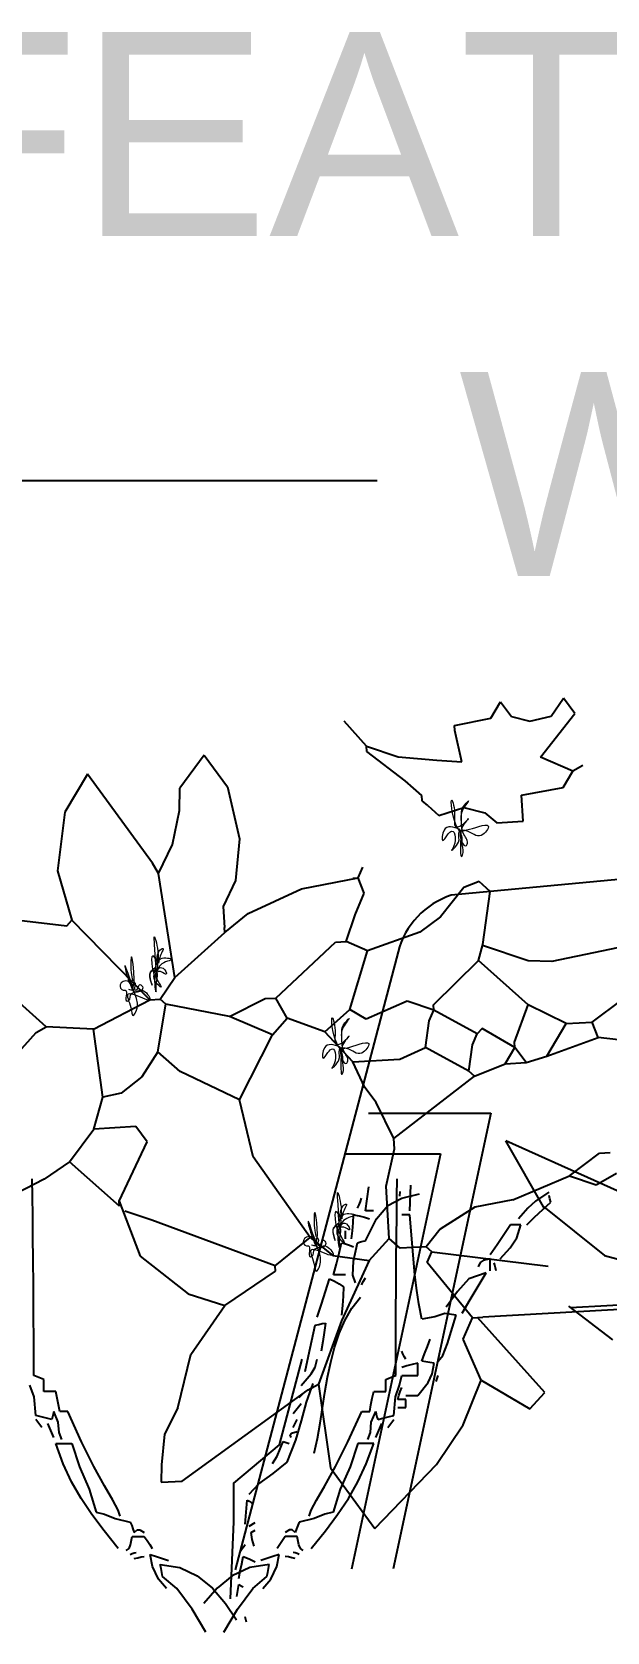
# Model space of a CAD drawing. Header units: millimetres. Extents: x -414464 to 1686, y -90036 to 108605.
# Drawn here: x -139818 to -139536, y 5687 to 6471 of the extents above; entities that cross this region are included whole.
import ezdxf

# ---------------------------------------------------------------- set-up
doc = ezdxf.new("R2010")
doc.units = ezdxf.units.MM
doc.header["$LTSCALE"] = 1000
doc.header["$MEASUREMENT"] = 0
doc.linetypes.add('AUDIT_D_120904163729-0', pattern=[0])
doc.layers.get('0').update_dxf_attribs({"linetype": 'AUDIT_D_120904163729-0'})
for name, color, linetype in [('CAR_DTL', 7, 'Continuous'), ('sb shrubs', 1, 'Continuous'), ('sb-design', 3, 'Continuous')]:
    doc.layers.add(name, color=color, linetype=linetype)
doc.styles.add('ATTR', font='romans.shx', dxfattribs={"width": 0.8, "height": 0.7})
doc.styles.add('ROMANS', font='romans.shx', dxfattribs={"width": 0.85})
doc.styles.add('Romans 1', font='romans.shx', dxfattribs={"height": 100})
doc.dimstyles.new('DIM-100', dxfattribs={"dimscale": 100, "dimtxt": 2, "dimasz": 2, "dimexe": 0.18, "dimexo": 0.0625, "dimgap": 1, "dimtad": 1, "dimdec": 0, "dimzin": 0, "dimdsep": 46, "dimtxsty": 'ROMANS', "dimcen": 0.09, "dimclrd": 1, "dimclre": 1, "dimclrt": 3, "dimadec": 0, "dimazin": 0, "dimtfac": 1, "dimtdec": 0, "dimtix": 1, "dimtmove": 2, "dimatfit": 3, "dimfxl": 1, "dimtolj": 1, "dimtzin": 0, "dimarcsym": 0})

# ---------------------------------------------------------------- blocks, each defined once
blk = doc.blocks.new('A$C3E916B73')
at = {"layer": 'sb shrubs', "color": 96}
for p, q in [((-5.583, 6.309), (-4.983, 7.234)), ((-4.983, 7.234), (-4.029, 6.346)), ((-8.072, 6.381), (-7.764, 6.381)), ((-8.054, 6.124), (-8.072, 6.381)), ((-7.764, 6.381), (-5.843, 5.151)), ((-4.029, 6.346), (-3.606, 5.791)), ((-7.983, 5.68), (-8.054, 6.124)), ((-5.689, 5.074), (-5.583, 6.309)), ((-7.765, 5.305), (-7.983, 5.68)), ((-3.606, 5.791), (-3.306, 5.151)), ((-3.306, 5.151), (-2.614, 5.612)), ((-2.614, 5.612), (-2.383, 5.382)), ((-7.765, 5.305), (-7.534, 4.536)), ((-2.383, 5.382), (-3.306, 4.228)), ((-5.843, 5.151), (-5.689, 5.074)), ((-5.3, 4.164), (-5.689, 5.074)), ((-3.306, 5.151), (-3.536, 4.536)), ((-7.534, 4.536), (-6.996, 3.844)), ((-3.536, 4.536), (-3.382, 4.228)), ((-3.382, 4.228), (-3.998, 3.383)), ((-3.382, 4.228), (-3.306, 4.228)), ((-3.306, 4.228), (-3.229, 4.228)), ((-0.738, 4.228), (-3.229, 4.228)), ((-4.843, 3.306), (-5.3, 4.164)), ((-7.524, 3.646), (-6.996, 3.844)), ((-6.996, 3.844), (-6.227, 3.383)), ((-8.195, 3.054), (-7.524, 3.646)), ((-3.921, 3.229), (-2.229, 3.536)), ((-14.026, 3.507), (-14.646, 2.976)), ((-6.227, 3.306), (-7.995, 2.537)), ((-6.227, 3.383), (-6.227, 3.306)), ((-6.227, 3.306), (-5.689, 2.921)), ((-5.371, 3.202), (-4.843, 3.306)), ((-4.843, 3.306), (-4.536, 2.998)), ((-3.998, 3.383), (-3.921, 3.229)), ((-8.456, 2.229), (-8.195, 3.054)), ((-5.689, 2.921), (-5.371, 3.202)), ((-4.382, 3.152), (-4.536, 2.998)), ((-3.998, 3.152), (-4.382, 3.152)), ((-3.921, 3.229), (-3.998, 3.152)), ((-3.782, 2.906), (-3.998, 3.152)), ((-14.622, 2.998), (-13.069, 2.998)), ((-5.689, 2.921), (-6.458, 1.691)), ((-4.536, 2.998), (-4.536, 2.229)), ((-3.253, 2.611), (-3.782, 2.906)), ((-14.083, 2.267), (-12.762, 2.691)), ((-2.691, 2.537), (-3.253, 2.611)), ((-7.995, 2.537), (-8.38, 2.383)), ((-2.691, 2.537), (-1.845, 2.229)), ((-1.845, 2.229), (-1.461, 2.383)), ((-1.461, 2.383), (-1.153, 2.229)), ((-14.928, 1.5), (-14.083, 2.267)), ((-8.456, 2.306), (-9.148, 1.615)), ((-8.456, 2.306), (-8.456, 2.229)), ((-8.456, 2.229), (-7.995, 1.384)), ((-4.536, 2.229), (-4.382, 1.691)), ((-1.845, 2.229), (-1.384, 1.922)), ((-9.533, 1.845), (-9.952, 2.034)), ((-1.384, 1.922), (-1.23, 1.922)), ((-13.146, 1.691), (-15.432, 0.503)), ((-9.148, 1.615), (-9.533, 1.845)), ((-6.458, 1.691), (-6.611, 0.846)), ((-4.382, 1.691), (-4.382, 1.538)), ((-14.914, 1.538), (-15.432, 0.503)), ((-9.148, 1.615), (-8.764, 1.153)), ((-4.382, 1.538), (-4.613, 0.999)), ((-4.382, 1.538), (-3.152, 0.692)), ((-7.995, 1.384), (-8.149, 1.153)), ((-8.764, 1.153), (-8.61, 0.692)), ((-8.149, 1.153), (-8.764, 1.153)), ((-4.613, 0.999), (-4.766, 0.769)), ((-6.611, 0.846), (-7.457, 0.384)), ((-6.611, 0.846), (-6.073, -0.077)), ((-4.766, 0.769), (-4.92, 0.384)), ((-10.379, 0.538), (-9.533, -0.308)), ((-8.61, 0.692), (-8.687, -0.308)), ((-8.336, 0.65), (-8.61, 0.692)), ((-8.019, 0.429), (-8.336, 0.65)), ((-3.229, 0.615), (-3.844, 0.231)), ((-3.152, 0.692), (-3.229, 0.615)), ((-3.229, 0.615), (-3.152, 0.231)), ((-3.152, 0.692), (-2.691, 0.538)), ((-2.691, 0.538), (-2.383, 0.538)), ((-2.691, 0.538), (-2.537, 0.308)), ((-2.383, 0.538), (-2.537, 0.308)), ((-2.383, 0.538), (-2.076, 0.461)), ((-7.765, 0.077), (-8.019, 0.429)), ((-7.457, 0.384), (-7.765, 0.077)), ((-4.92, 0.384), (-5.305, -0.077)), ((-4.92, 0.384), (-4.228, 0.384)), ((-4.228, 0.384), (-3.844, 0.231)), ((-2.537, 0.308), (-2.998, 0)), ((-2.537, 0.308), (-2.537, 0.231)), ((-2.076, 0.461), (-1.307, 0.231)), ((-2.076, 0.461), (-1.768, 0)), ((-0.846, 0.308), (-1.307, 0.231)), ((-7.765, 0.077), (-7.611, -0.615)), ((-3.844, 0.231), (-3.767, -0.154)), ((-3.075, 0.077), (-3.69, -0.308)), ((-3.152, 0.231), (-3.075, 0.077)), ((-2.998, 0), (-3.075, 0.077)), ((-2.537, 0.231), (-2.306, -0.308)), ((-1.768, 0), (-2.306, -0.308)), ((-1.768, 0), (-1.384, 0)), ((-1.307, 0.231), (-1.384, 0)), ((-1.384, 0), (-0.923, -0.308)), ((-6.073, -0.077), (-6.688, -0.384)), ((-6.073, -0.077), (-5.843, -0.308)), ((-5.305, -0.077), (-5.843, -0.308)), ((-5.305, -0.077), (-4.92, -0.384)), ((-4.689, -0.231), (-4.92, -0.384)), ((-4.074, -0.461), (-4.689, -0.231)), ((-3.767, -0.154), (-3.69, -0.308)), ((-9.379, -0.384), (-11.235, -2.24)), ((-9.533, -0.308), (-9.379, -0.384)), ((-8.687, -0.308), (-9.379, -0.384)), ((-8.687, -0.308), (-7.842, -0.692)), ((-6.688, -0.384), (-7.611, -0.615)), ((-6.688, -0.384), (-6.15, -0.615)), ((-5.843, -0.308), (-5.996, -0.615)), ((-4.92, -0.384), (-4.613, -1.23)), ((-3.69, -0.308), (-4.074, -0.461)), ((-3.69, -0.308), (-3.69, -0.384)), ((-3.69, -0.384), (-2.998, -0.999)), ((-2.306, -0.308), (-2.998, -0.999)), ((-7.842, -0.692), (-8.918, -1.922)), ((-7.842, -0.692), (-7.688, -0.692)), ((-7.611, -0.615), (-7.688, -0.692)), ((-7.688, -0.692), (-7.457, -0.999)), ((-6.15, -0.615), (-5.996, -0.615)), ((-5.996, -0.615), (-5.074, -1.384)), ((-1.922, -0.922), (-2.271, -0.952)), ((-0.384, -1.153), (-1.922, -0.922)), ((-7.457, -0.999), (-7.611, -2.537)), ((-7.457, -0.999), (-6.688, -1.614)), ((-2.998, -0.999), (-2.921, -1.23)), ((-2.271, -0.952), (-2.927, -1.213)), ((-5.074, -1.384), (-4.92, -1.384)), ((-4.613, -1.23), (-4.92, -1.384)), ((-4.92, -1.384), (-4.766, -1.768)), ((-3.833, -1.461), (-4.613, -1.23)), ((-2.921, -1.23), (-2.768, -1.999)), ((-6.688, -1.614), (-6.329, -1.874)), ((-6.688, -1.614), (-6.688, -1.691)), ((-3.518, -1.667), (-3.833, -1.461)), ((-11.235, -2.24), (-8.995, -1.845)), ((-8.995, -1.845), (-8.918, -1.922)), ((-6.688, -1.999), (-6.688, -1.691)), ((-6.329, -1.874), (-5.528, -2.19)), ((-4.766, -1.768), (-4.613, -2.076)), ((-3.152, -2.076), (-3.518, -1.667)), ((-9.087, -2.658), (-8.918, -1.922)), ((-6.486, -2.369), (-6.688, -1.999)), ((-4.613, -2.076), (-4.689, -2.306)), ((-2.921, -2.153), (-3.152, -2.076)), ((-2.768, -1.999), (-2.921, -2.153)), ((-5.528, -2.19), (-4.689, -2.306)), ((-4.766, -2.306), (-4.689, -2.306)), ((-4.689, -2.306), (-4.613, -2.46)), ((-7.611, -2.537), (-7.688, -2.691)), ((-7.611, -2.537), (-7.379, -2.947)), ((-6.394, -2.974), (-6.486, -2.369)), ((-8.929, -3.511), (-9.087, -2.658)), ((-7.688, -2.691), (-8.566, -4.048)), ((-7.379, -2.947), (-7.248, -3.442)), ((-6.526, -3.745), (-6.394, -2.974)), ((-2.783, -3.153), (-2.614, -2.998)), ((-2.614, -2.998), (-2.229, -2.998)), ((-2.229, -2.998), (-2.229, -3.383)), ((-3.613, -3.306), (-3.46, -3.152)), ((-3.46, -3.152), (-3.085, -3.249)), ((-3.085, -3.249), (-2.783, -3.153)), ((-8.566, -4.048), (-8.929, -3.511)), ((-7.248, -3.442), (-7.226, -3.767)), ((-3.69, -3.459), (-3.921, -3.69)), ((-3.613, -3.306), (-3.69, -3.383)), ((-3.69, -3.383), (-3.69, -3.459)), ((-2.229, -3.383), (-1.614, -3.459)), ((-1.614, -3.459), (-1.461, -3.69)), ((-6.842, -4.228), (-6.526, -3.745)), ((-3.921, -3.69), (-4.459, -4.151)), ((-1.461, -3.69), (-1.922, -3.921)), ((-1.307, -3.767), (-1.461, -3.69)), ((-6.842, -4.228), (-7.226, -3.767)), ((-4.004, -4.047), (-3.439, -3.965)), ((-3.439, -3.965), (-3.075, -3.921)), ((-3.075, -3.921), (-3.152, -4.382)), ((-1.922, -3.921), (-1.384, -4.536)), ((-4.459, -4.228), (-4.004, -4.047)), ((-4.459, -4.151), (-4.459, -4.228)), ((-4.459, -4.228), (-4.766, -4.613)), ((-3.152, -4.382), (-3.152, -4.459)), ((-3.152, -4.459), (-2.614, -4.536)), ((-2.614, -4.536), (-2.46, -4.766)), ((-2.46, -4.766), (-2.31, -4.543)), ((-2.31, -4.543), (-2.047, -4.46)), ((-2.047, -4.46), (-1.732, -4.515)), ((-1.732, -4.515), (-1.537, -4.766)), ((-1.384, -4.536), (-1.537, -4.766))]:
    blk.add_line(p, q, dxfattribs=at)
blk = doc.blocks.new('gt')
at = {"layer": 'sb-design', "color": 46}
for p, q in [((597.9918, 207.1282), (597.9912, 207.1796)), ((598.9684, 207.0863), (598.9777, 207.1564)), ((599.0604, 207.1282), (599.061, 207.1796)), ((599.0979, 207.0863), (599.1015, 207.1614)), ((597.9925, 207.0717), (597.9918, 207.1282)), ((598.9449, 207.0934), (598.9493, 207.1036)), ((598.9493, 207.1036), (598.9531, 207.1133)), ((598.9531, 207.1133), (598.9566, 207.1227)), ((598.9999, 207.0622), (599.0339, 207.1014)), ((599.0339, 207.1014), (599.0746, 207.1234)), ((599.0597, 207.0717), (599.0604, 207.1282)), ((599.0686, 207.1286), (599.0701, 207.1426)), ((599.0746, 207.1234), (599.1261, 207.1358)), ((599.4667, 207.114), (599.4439, 207.0939)), ((599.5052, 207.1403), (599.4667, 207.114)), ((599.4876, 207.0895), (599.5111, 207.111)), ((599.5088, 207.1212), (599.5067, 207.1309)), ((599.5111, 207.111), (599.5088, 207.1212)), ((597.9932, 207.0099), (597.9925, 207.0717)), ((598.9316, 207.0511), (598.9332, 207.0746)), ((598.9332, 207.0746), (598.9493, 207.071)), ((598.9493, 207.071), (598.9648, 207.0672)), ((598.9648, 207.0672), (598.9801, 207.0628)), ((598.9766, 207.0863), (598.9684, 207.0863)), ((598.9684, 206.9983), (598.9999, 207.0622)), ((598.9845, 207.0863), (598.9766, 207.0863)), ((598.9919, 207.0863), (598.9845, 207.0863)), ((599.059, 207.0099), (599.0597, 207.0717)), ((599.0818, 207.0746), (599.0745, 207.0746)), ((599.0898, 207.0746), (599.0818, 207.0746)), ((599.0979, 207.0746), (599.0898, 207.0746)), ((599.1067, 206.9679), (599.0979, 207.0746)), ((599.4439, 207.0939), (599.4172, 207.0628)), ((599.4407, 207.0452), (599.4641, 207.0675)), ((599.4641, 207.0675), (599.4876, 207.0895)), ((597.9939, 206.9421), (597.9932, 207.0099)), ((598.9097, 207.0202), (598.9097, 207.0276)), ((598.9097, 207.0123), (598.9097, 207.0202)), ((598.9097, 207.0042), (598.9097, 207.0123)), ((598.9273, 207.0042), (598.9296, 207.0276)), ((598.9296, 207.0276), (598.9316, 207.0511)), ((599.0583, 206.9421), (599.059, 207.0099)), ((599.3738, 207.0159), (599.3538, 206.9865)), ((599.3937, 207.0452), (599.3738, 207.0159)), ((599.3923, 206.9773), (599.412, 207.0071)), ((599.4031, 207.0452), (599.3937, 207.0452)), ((599.4128, 207.0452), (599.4031, 207.0452)), ((599.412, 207.0071), (599.4231, 207.0452)), ((599.4231, 207.0452), (599.4128, 207.0452)), ((598.8827, 206.9302), (598.8906, 206.9616)), ((598.8906, 206.9616), (598.898, 206.9924)), ((598.898, 206.9924), (598.9097, 206.9889)), ((598.9097, 206.9889), (598.9214, 206.985)), ((598.9214, 206.985), (598.9332, 206.9807)), ((598.9329, 206.9385), (598.9449, 206.9924)), ((598.9449, 206.9924), (598.9531, 206.9947)), ((598.9531, 206.9947), (598.961, 206.9968)), ((598.961, 206.9968), (598.9684, 206.9983)), ((599.1129, 206.8986), (599.1067, 206.9679)), ((599.3538, 206.9865), (599.3338, 206.9572)), ((599.3632, 206.9455), (599.3923, 206.9773)), ((597.9944, 206.868), (597.9939, 206.9421)), ((598.8745, 206.8985), (598.8827, 206.9302)), ((598.9314, 206.8976), (598.9329, 206.9385)), ((599.0578, 206.868), (599.0583, 206.9421)), ((599.3039, 206.9346), (599.2986, 206.922)), ((599.313, 206.9407), (599.3039, 206.9346)), ((599.3338, 206.9455), (599.313, 206.9407)), ((599.3338, 206.9337), (599.3338, 206.9455)), ((599.3338, 206.922), (599.3338, 206.9337)), ((599.3338, 206.9103), (599.3338, 206.922)), ((599.3471, 206.9263), (599.3456, 206.9337)), ((599.3492, 206.9184), (599.3471, 206.9263)), ((599.3515, 206.9103), (599.3492, 206.9184)), ((597.9949, 206.787), (597.9944, 206.868)), ((598.851, 206.8492), (598.8627, 206.8868)), ((598.8627, 206.8868), (598.8768, 206.8794)), ((598.8862, 206.8985), (598.8745, 206.8985)), ((598.8768, 206.8794), (598.8906, 206.8715)), ((598.898, 206.8985), (598.8862, 206.8985)), ((598.8906, 206.8715), (598.9038, 206.8633)), ((598.9097, 206.8985), (598.898, 206.8985)), ((598.939, 206.875), (598.9314, 206.8976)), ((598.9566, 206.8692), (598.9625, 206.8794)), ((598.9625, 206.8794), (598.9684, 206.8891)), ((599.0573, 206.787), (599.0578, 206.868)), ((599.1182, 206.8521), (599.1129, 206.8986)), ((599.2711, 206.8863), (599.2378, 206.8497)), ((599.3221, 206.9044), (599.2711, 206.8863)), ((599.2752, 206.8257), (599.2986, 206.8653)), ((599.2986, 206.8653), (599.3221, 206.9044)), ((598.8389, 206.8117), (598.851, 206.8492)), ((598.9023, 206.836), (598.9003, 206.8081)), ((598.9038, 206.8633), (598.9023, 206.836)), ((598.9283, 206.8004), (598.9537, 206.8331)), ((599.1244, 206.8135), (599.1182, 206.8521)), ((599.2378, 206.8497), (599.2047, 206.8034)), ((599.2517, 206.7858), (599.2752, 206.8257)), ((597.9952, 206.6988), (597.9949, 206.787)), ((598.8264, 206.7741), (598.8389, 206.8117)), ((598.9003, 206.8081), (598.898, 206.78)), ((598.9075, 206.7645), (598.9283, 206.8004)), ((599.057, 206.6988), (599.0573, 206.787)), ((599.1331, 206.7682), (599.1244, 206.8135)), ((599.171, 206.7755), (599.1331, 206.7682)), ((599.2009, 206.7853), (599.171, 206.7755)), ((599.2341, 206.78), (599.2009, 206.7853)), ((599.2087, 206.6967), (599.2341, 206.78)), ((598.8111, 206.7057), (598.8205, 206.7506)), ((598.8205, 206.7506), (598.831, 206.7529)), ((598.831, 206.7529), (598.8413, 206.755)), ((598.8413, 206.755), (598.851, 206.7565)), ((598.8471, 206.7295), (598.8427, 206.7022)), ((598.851, 206.7565), (598.8471, 206.7295)), ((598.877, 206.6849), (598.8906, 206.7259)), ((598.8906, 206.7259), (598.9075, 206.7645)), ((597.9954, 206.6027), (597.9952, 206.6988)), ((598.8014, 206.6602), (598.8111, 206.7057)), ((598.8427, 206.7022), (598.8381, 206.6743)), ((598.866, 206.6422), (598.877, 206.6849)), ((599.0568, 206.6027), (599.057, 206.6988)), ((599.1414, 206.6669), (599.1496, 206.6884)), ((599.1496, 206.6884), (599.1578, 206.7095)), ((599.195, 206.6617), (599.2087, 206.6967)), ((598.7911, 206.6145), (598.8014, 206.6602)), ((598.8207, 206.6276), (598.8264, 206.6509)), ((598.857, 206.5982), (598.866, 206.6422)), ((599.078, 206.6669), (599.0745, 206.6743)), ((599.0898, 206.6309), (599.0745, 206.6262)), ((599.0818, 206.659), (599.078, 206.6669)), ((599.0862, 206.6509), (599.0818, 206.659)), ((599.1053, 206.6353), (599.0898, 206.6309)), ((599.1214, 206.6391), (599.1053, 206.6353)), ((599.1214, 206.6273), (599.1214, 206.6391)), ((599.1331, 206.645), (599.1414, 206.6669)), ((599.1449, 206.6435), (599.1331, 206.645)), ((599.157, 206.6414), (599.1449, 206.6435)), ((599.1695, 206.6391), (599.157, 206.6414)), ((599.1638, 206.6074), (599.1695, 206.6391)), ((599.1813, 206.645), (599.195, 206.6617)), ((598.0056, 206.5992), (597.9954, 206.6027)), ((598.0153, 206.5953), (598.0056, 206.5992)), ((598.0247, 206.591), (598.0153, 206.5953)), ((598.0247, 206.5793), (598.0247, 206.591)), ((599.0275, 206.591), (599.0369, 206.5953)), ((599.0275, 206.5793), (599.0275, 206.591)), ((599.0369, 206.5953), (599.0466, 206.5992)), ((599.0466, 206.5992), (599.0568, 206.6027)), ((599.0678, 206.5749), (599.0745, 206.6027)), ((599.0745, 206.6027), (599.0898, 206.6027)), ((599.0898, 206.6027), (599.1053, 206.6027)), ((599.1053, 206.6027), (599.1214, 206.6027)), ((599.1214, 206.6153), (599.1214, 206.6273)), ((599.1214, 206.6027), (599.1214, 206.6153)), ((599.1514, 206.5828), (599.1638, 206.6074)), ((599.1754, 206.5851), (599.1769, 206.591)), ((599.1769, 206.591), (599.179, 206.5969)), ((599.179, 206.5969), (599.1813, 206.6027)), ((597.9962, 206.5406), (597.9844, 206.5749)), ((598.0012, 206.4854), (597.9962, 206.5406)), ((598.0247, 206.5675), (598.0247, 206.5793)), ((598.0247, 206.5558), (598.0247, 206.5675)), ((598.0364, 206.5558), (598.0247, 206.5558)), ((598.0482, 206.5558), (598.0364, 206.5558)), ((598.0599, 206.5558), (598.0482, 206.5558)), ((598.0643, 206.5367), (598.0599, 206.5558)), ((598.0681, 206.517), (598.0643, 206.5367)), ((598.9841, 206.517), (598.9879, 206.5367)), ((598.9879, 206.5367), (598.9923, 206.5558)), ((598.9923, 206.5558), (599.004, 206.5558)), ((599.004, 206.5558), (599.0158, 206.5558)), ((599.0158, 206.5558), (599.0275, 206.5558)), ((599.0275, 206.5675), (599.0275, 206.5793)), ((599.0275, 206.5558), (599.0275, 206.5675)), ((599.051, 206.4854), (599.056, 206.5406)), ((599.056, 206.5406), (599.0678, 206.5749)), ((599.0627, 206.5323), (599.0663, 206.5441)), ((599.0663, 206.5441), (599.0701, 206.5558)), ((599.0701, 206.5558), (599.0745, 206.5675)), ((599.0862, 206.5441), (599.0979, 206.5441)), ((599.0979, 206.5441), (599.1097, 206.5441)), ((599.1097, 206.5441), (599.1214, 206.5441)), ((599.1214, 206.5441), (599.1514, 206.5828)), ((598.0525, 206.4897), (598.0505, 206.4818)), ((598.054, 206.4971), (598.0525, 206.4897)), ((598.0672, 206.4656), (598.054, 206.4971)), ((598.0716, 206.4971), (598.0681, 206.517)), ((598.0798, 206.4971), (598.0716, 206.4971)), ((598.0877, 206.4971), (598.0798, 206.4971)), ((598.0951, 206.4971), (598.0877, 206.4971)), ((598.1354, 206.4084), (598.0951, 206.4971)), ((598.9168, 206.4084), (598.9571, 206.4971)), ((598.9571, 206.4971), (598.9645, 206.4971)), ((598.9645, 206.4971), (598.9724, 206.4971)), ((598.9724, 206.4971), (598.9806, 206.4971)), ((598.9806, 206.4971), (598.9841, 206.517)), ((598.985, 206.4656), (598.9982, 206.4971)), ((598.9982, 206.4971), (598.9997, 206.4897)), ((598.9997, 206.4897), (599.0017, 206.4818)), ((599.0701, 206.5323), (599.0627, 206.5323)), ((599.0627, 206.5088), (599.0701, 206.5088)), ((599.078, 206.5323), (599.0701, 206.5323)), ((599.0701, 206.5088), (599.078, 206.5088)), ((599.0862, 206.5323), (599.078, 206.5323)), ((599.078, 206.5088), (599.0862, 206.5088)), ((599.0862, 206.5249), (599.0862, 206.5323)), ((599.0862, 206.517), (599.0862, 206.5249)), ((599.0862, 206.5088), (599.0862, 206.517)), ((598.0173, 206.4818), (598.0012, 206.4854)), ((598.0071, 206.4662), (598.0012, 206.4736)), ((598.013, 206.4583), (598.0071, 206.4662)), ((598.0188, 206.4502), (598.013, 206.4583)), ((598.0329, 206.478), (598.0173, 206.4818)), ((598.0482, 206.4736), (598.0329, 206.478)), ((598.0423, 206.4486), (598.0364, 206.4619)), ((598.0482, 206.4349), (598.0423, 206.4486)), ((598.0505, 206.4818), (598.0482, 206.4736)), ((598.0699, 206.4362), (598.0672, 206.4656)), ((598.9823, 206.4362), (598.985, 206.4656)), ((599.0017, 206.4818), (599.004, 206.4736)), ((599.004, 206.4736), (599.0193, 206.478)), ((599.004, 206.4349), (599.0099, 206.4486)), ((599.0099, 206.4486), (599.0158, 206.4619)), ((599.0193, 206.478), (599.0349, 206.4818)), ((599.0334, 206.4502), (599.0392, 206.4583)), ((599.0349, 206.4818), (599.051, 206.4854)), ((599.0392, 206.4583), (599.0451, 206.4662)), ((599.0451, 206.4662), (599.051, 206.4736)), ((598.054, 206.4208), (598.0482, 206.4349)), ((598.082, 206.3439), (598.0599, 206.4032)), ((598.0599, 206.4032), (598.076, 206.4032)), ((598.0775, 206.4149), (598.0699, 206.4362)), ((598.076, 206.4032), (598.0916, 206.4032)), ((598.0916, 206.4032), (598.1069, 206.4032)), ((598.1069, 206.4032), (598.1293, 206.3347)), ((598.172, 206.3363), (598.1354, 206.4084)), ((598.8802, 206.3363), (598.9168, 206.4084)), ((598.9453, 206.4032), (598.9229, 206.3347)), ((598.9606, 206.4032), (598.9453, 206.4032)), ((598.9762, 206.4032), (598.9606, 206.4032)), ((598.9702, 206.3439), (598.9923, 206.4032)), ((598.9747, 206.4149), (598.9823, 206.4362)), ((598.9923, 206.4032), (598.9762, 206.4032)), ((598.9982, 206.4208), (599.004, 206.4349)), ((598.1066, 206.2911), (598.082, 206.3439)), ((598.1293, 206.3347), (598.1583, 206.2694)), ((598.2032, 206.2797), (598.172, 206.3363)), ((598.849, 206.2797), (598.8802, 206.3363)), ((598.9229, 206.3347), (598.8939, 206.2694)), ((598.9456, 206.2911), (598.9702, 206.3439)), ((598.1343, 206.2424), (598.1066, 206.2911)), ((598.1583, 206.2694), (598.1785, 206.2025)), ((598.2275, 206.2373), (598.2032, 206.2797)), ((598.8247, 206.2373), (598.849, 206.2797)), ((598.8939, 206.2694), (598.8737, 206.2025)), ((598.9179, 206.2424), (598.9456, 206.2911)), ((598.1658, 206.1952), (598.1343, 206.2424)), ((598.8864, 206.1952), (598.9179, 206.2424)), ((598.2018, 206.1472), (598.1658, 206.1952)), ((598.1785, 206.2025), (598.203, 206.1962)), ((598.203, 206.1962), (598.2341, 206.1834)), ((598.8492, 206.1962), (598.8181, 206.1834)), ((598.8737, 206.2025), (598.8492, 206.1962)), ((598.8504, 206.1472), (598.8864, 206.1952)), ((598.243, 206.0957), (598.2018, 206.1472)), ((598.8092, 206.0957), (598.8504, 206.1472))]:
    blk.add_line(p, q, dxfattribs=at)
at = {"layer": 'sb-design', "color": 36}
for p, q in [((598.7794, 206.5734), (598.8085, 206.6076)), ((598.8085, 206.6076), (598.8207, 206.6276)), ((598.8492, 206.5533), (598.857, 206.5982)), ((598.7735, 206.5382), (598.7794, 206.5441)), ((598.7794, 206.5441), (598.7853, 206.5499)), ((598.7853, 206.5499), (598.7911, 206.5558)), ((598.7954, 206.5245), (598.8146, 206.5793)), ((598.8421, 206.5081), (598.8492, 206.5533)), ((598.7559, 206.4912), (598.7641, 206.5015)), ((598.7641, 206.5015), (598.772, 206.5111)), ((598.772, 206.5111), (598.7794, 206.5206)), ((598.7809, 206.4704), (598.7954, 206.5245)), ((598.8349, 206.4629), (598.8421, 206.5081)), ((598.7559, 206.4502), (598.7603, 206.4583)), ((598.7603, 206.4583), (598.7641, 206.4662)), ((598.7641, 206.4662), (598.7677, 206.4736)), ((598.7641, 206.4132), (598.7809, 206.4704)), ((598.827, 206.4184), (598.8349, 206.4629)), ((598.709, 206.3661), (598.7266, 206.4091)), ((598.7266, 206.4091), (598.7325, 206.4076)), ((598.7325, 206.4076), (598.7383, 206.4055)), ((598.7383, 206.3492), (598.7641, 206.4132)), ((598.7383, 206.4055), (598.7442, 206.4032)), ((598.7468, 206.4293), (598.7514, 206.4339)), ((598.7501, 206.4208), (598.7468, 206.4293)), ((598.7514, 206.4339), (598.7677, 206.4384)), ((598.8176, 206.375), (598.827, 206.4184)), ((598.6953, 206.3445), (598.709, 206.3661)), ((598.6977, 206.3157), (598.7383, 206.3492)), ((598.6557, 206.2849), (598.6977, 206.3157)), ((598.6268, 206.2553), (598.6557, 206.2849)), ((598.2433, 206.2081), (598.2275, 206.2373)), ((598.2489, 206.1908), (598.2433, 206.2081)), ((598.6174, 206.1908), (598.6194, 206.2142)), ((598.6194, 206.2142), (598.621, 206.2377)), ((598.621, 206.2377), (598.6268, 206.2341)), ((598.6268, 206.2341), (598.6327, 206.2303)), ((598.6327, 206.2303), (598.6386, 206.226)), ((598.8033, 206.1908), (598.8089, 206.2081)), ((598.8089, 206.2081), (598.8247, 206.2373)), ((598.2341, 206.1834), (598.2782, 206.1732)), ((598.2782, 206.1732), (598.2826, 206.1634)), ((598.2826, 206.1634), (598.2864, 206.1532)), ((598.6151, 206.1673), (598.6174, 206.1908)), ((598.6268, 206.1614), (598.6444, 206.1716)), ((598.7696, 206.1634), (598.7658, 206.1532)), ((598.774, 206.1732), (598.7696, 206.1634)), ((598.8181, 206.1834), (598.774, 206.1732)), ((598.2795, 206.1059), (598.2841, 206.1309)), ((598.2841, 206.1309), (598.2958, 206.1309)), ((598.2864, 206.1532), (598.29, 206.1426)), ((598.29, 206.1426), (598.2989, 206.1505)), ((598.2958, 206.1309), (598.3076, 206.1309)), ((598.2989, 206.1505), (598.3065, 206.1505)), ((598.3065, 206.1505), (598.3193, 206.1426)), ((598.3076, 206.1309), (598.3193, 206.1309)), ((598.3193, 206.1309), (598.3275, 206.1192)), ((598.3275, 206.1192), (598.3354, 206.1074)), ((598.6327, 206.1426), (598.6444, 206.1493)), ((598.6357, 206.122), (598.6327, 206.1426)), ((598.6414, 206.1026), (598.6357, 206.122)), ((598.7247, 206.1192), (598.7168, 206.1074)), ((598.7329, 206.1309), (598.7247, 206.1192)), ((598.7457, 206.1505), (598.7329, 206.1426)), ((598.7446, 206.1309), (598.7329, 206.1309)), ((598.7564, 206.1309), (598.7446, 206.1309)), ((598.7533, 206.1505), (598.7457, 206.1505)), ((598.7622, 206.1426), (598.7533, 206.1505)), ((598.7681, 206.1309), (598.7564, 206.1309)), ((598.7658, 206.1532), (598.7622, 206.1426)), ((598.7727, 206.1059), (598.7681, 206.1309)), ((598.2665, 206.0898), (598.275, 206.0953)), ((598.275, 206.0953), (598.2795, 206.1059)), ((598.2782, 206.0781), (598.2841, 206.0804)), ((598.2841, 206.0804), (598.29, 206.0824)), ((598.29, 206.0824), (598.2958, 206.0839)), ((598.29, 206.0663), (598.3002, 206.0686)), ((598.3002, 206.0686), (598.3099, 206.0707)), ((598.3099, 206.0707), (598.3193, 206.0722)), ((598.3354, 206.1074), (598.3428, 206.0957)), ((598.3369, 206.0781), (598.3553, 206.0722)), ((598.3439, 206.0431), (598.3369, 206.0781)), ((598.3553, 206.0722), (598.3733, 206.0663)), ((598.6022, 206.0898), (598.6068, 206.0957)), ((598.6053, 206.051), (598.6092, 206.0722)), ((598.6068, 206.0957), (598.6112, 206.1016)), ((598.6092, 206.0722), (598.6268, 206.0648)), ((598.6112, 206.1016), (598.6151, 206.1074)), ((598.6969, 206.0722), (598.6789, 206.0663)), ((598.7153, 206.0781), (598.6969, 206.0722)), ((598.7083, 206.0431), (598.7153, 206.0781)), ((598.7168, 206.1074), (598.7094, 206.0957)), ((598.7423, 206.0707), (598.7329, 206.0722)), ((598.752, 206.0686), (598.7423, 206.0707)), ((598.7622, 206.0663), (598.752, 206.0686)), ((598.7622, 206.0824), (598.7564, 206.0839)), ((598.7681, 206.0804), (598.7622, 206.0824)), ((598.774, 206.0781), (598.7681, 206.0804)), ((598.7772, 206.0953), (598.7727, 206.1059)), ((598.7857, 206.0898), (598.7772, 206.0953)), ((598.3616, 206.0055), (598.3439, 206.0431)), ((598.3663, 206.0487), (598.4236, 206.0398)), ((598.3686, 206.037), (598.3663, 206.0487)), ((598.3709, 206.0253), (598.3686, 206.037)), ((598.3733, 206.0135), (598.3709, 206.0253)), ((598.3733, 206.0663), (598.3909, 206.0605)), ((598.4236, 206.0398), (598.4746, 206.0153)), ((598.6286, 206.0398), (598.5776, 206.0153)), ((598.5963, 206.0077), (598.601, 206.0296)), ((598.601, 206.0296), (598.6053, 206.051)), ((598.6268, 206.0648), (598.6444, 206.0569)), ((598.6859, 206.0487), (598.6286, 206.0398)), ((598.6789, 206.0663), (598.6613, 206.0605)), ((598.6789, 206.0135), (598.6813, 206.0253)), ((598.6813, 206.0253), (598.6836, 206.037)), ((598.6836, 206.037), (598.6859, 206.0487)), ((598.6906, 206.0055), (598.7083, 206.0431)), ((598.385, 205.9783), (598.3616, 206.0055)), ((598.4148, 205.9786), (598.3733, 206.0135)), ((598.4597, 205.918), (598.4148, 205.9786)), ((598.4746, 206.0153), (598.5193, 205.979)), ((598.5329, 205.979), (598.4946, 205.9347)), ((598.5193, 205.979), (598.5576, 205.9347)), ((598.5776, 206.0153), (598.5329, 205.979)), ((598.5925, 205.918), (598.6374, 205.9786)), ((598.5927, 205.9666), (598.5948, 205.9783)), ((598.5948, 205.9783), (598.5963, 205.99)), ((598.5963, 205.99), (598.603, 205.9865)), ((598.603, 205.9865), (598.6092, 205.9827)), ((598.6374, 205.9786), (598.6789, 206.0135)), ((598.6672, 205.9783), (598.6906, 206.0055)), ((598.5576, 205.9347), (598.5896, 205.8859)), ((598.5904, 205.9548), (598.5927, 205.9666)), ((598.4996, 205.8506), (598.4597, 205.918)), ((598.5526, 205.8506), (598.5925, 205.918)), ((598.6194, 205.8797), (598.6151, 205.895))]:
    blk.add_line(p, q, dxfattribs=at)
at = {"layer": 'sb-design', "color": 46}
blk.add_lwpolyline([(598.7815, 206.6509), (598.7148, 206.3996), (598.5813, 206.2868), (598.5813, 206.1739), (598.571, 205.9483)], dxfattribs=at)
at = {"layer": 'sb-design', "color": 40, "linetype": 'Continuous', "lineweight": 5, "ltscale": 3}
for points, knots in [([(599.2445, 208.2047), (599.2259, 208.2114), (599.1948, 208.2226), (599.1893, 208.1582), (599.207, 208.1886), (599.2319, 208.2134), (599.2349, 208.1624), (599.2133, 208.1349), (599.2504, 208.1684), (599.2384, 208.1861), (599.2524, 208.2222), (599.244, 208.1655), (599.248, 208.1212), (599.2578, 208.1379), (599.2494, 208.156), (599.2549, 208.1885), (599.224, 208.2191), (599.2136, 208.3249), (599.2344, 208.2515), (599.2251, 208.212), (599.2515, 208.2124), (599.2885, 208.2591), (599.2272, 208.1866), (599.2915, 208.2126), (599.3407, 208.2227), (599.302, 208.1691), (599.2765, 208.201), (599.2329, 208.2038), (599.2563, 208.1446), (599.2714, 208.1693), (599.2467, 208.1968), (599.2507, 208.2346), (599.2476, 208.2678), (599.2824, 208.3008), (599.2453, 208.2588), (599.2474, 208.2387), (599.2485, 208.2279)], [0, 0, 0, 0, 15.444397, 25.830801, 33.124377, 38.860961, 55.956926, 58.073586, 68.553055, 76.803415, 80.123237, 100.681667, 105.582778, 106.904272, 116.815917, 124.523015, 137.501492, 162.78658, 178.418453, 189.58139, 190.674785, 204.04504, 216.167824, 233.176454, 242.372673, 253.904747, 269.360932, 274.520928, 289.386269, 290.704088, 300.691626, 318.815839, 327.386076, 336.233476, 346.526389, 358.414439, 358.414439, 358.414439, 358.414439]), ([(598.3519, 207.7987), (598.3452, 207.794), (598.3361, 207.7875), (598.3346, 207.7689), (598.3509, 207.7247), (598.3261, 207.7909), (598.3658, 207.7921), (598.3508, 207.7579), (598.3563, 207.711), (598.3444, 207.7819), (598.3678, 207.8041), (598.329, 207.863), (598.3535, 207.739), (598.353, 207.7979), (598.3778, 207.8024), (598.3903, 207.7705), (598.3691, 207.791), (598.3395, 207.7816), (598.3856, 207.7255), (598.3406, 207.7645), (598.3537, 207.7934), (598.3585, 207.8338), (598.4227, 207.8221), (598.3664, 207.8168), (598.3524, 207.7666), (598.3524, 207.8465), (598.3461, 207.9059), (598.3617, 207.8527), (598.3597, 207.7969), (598.3536, 207.8434), (598.3829, 207.8633), (598.3629, 207.8306), (598.3618, 207.8172), (598.3614, 207.8121)], [0, 0, 0, 0, 7.506997, 10.17797, 19.260547, 33.121307, 36.381768, 51.192845, 57.04274, 72.655419, 85.017982, 93.775323, 114.54365, 122.637879, 127.982985, 134.578308, 140.785035, 145.154153, 160.004892, 167.775771, 181.084498, 191.50958, 202.468022, 214.881476, 220.292849, 245.201356, 252.874147, 267.395037, 278.307213, 289.021078, 293.865945, 303.287785, 309.014991, 309.014991, 309.014991, 309.014991]), ([(598.2729, 207.7363), (598.2777, 207.7346), (598.2916, 207.7297), (598.2841, 207.7646), (598.2968, 207.7496), (598.2863, 207.7401), (598.3001, 207.7266), (598.3024, 207.7597), (598.3234, 207.7336), (598.2789, 207.7158), (598.2845, 207.7696), (598.241, 207.7543), (598.2529, 207.7308), (598.2748, 207.7369), (598.2584, 207.6979), (598.2808, 207.7039), (598.2758, 207.7237), (598.2957, 207.7272), (598.3158, 207.7428), (598.3536, 207.6891), (598.3017, 207.7176), (598.2601, 207.7265), (598.2817, 207.6914), (598.2834, 207.6497), (598.3022, 207.6796), (598.2984, 207.7059), (598.2837, 207.7451), (598.2542, 207.8405), (598.2688, 207.769), (598.2981, 207.7162), (598.2814, 207.8814), (598.2789, 207.7885), (598.2837, 207.7679), (598.2855, 207.7605)], [0, 0, 0, 0, 4.0341, 11.570887, 13.242678, 18.960124, 20.849744, 27.801224, 32.087516, 40.532642, 53.440835, 61.822838, 67.957009, 69.967089, 80.788423, 82.166165, 89.805617, 92.659612, 100.614666, 112.473709, 127.395468, 134.582515, 147.820105, 156.175038, 160.720943, 173.680809, 182.870692, 207.91369, 224.118248, 229.511471, 258.245542, 273.295642, 281.757074, 281.757074, 281.757074, 281.757074]), ([(598.894, 207.5661), (598.8754, 207.5728), (598.8443, 207.584), (598.8388, 207.5196), (598.8565, 207.55), (598.8813, 207.5748), (598.8844, 207.5238), (598.8627, 207.4962), (598.8999, 207.5298), (598.8879, 207.5475), (598.9019, 207.5836), (598.8934, 207.5269), (598.8974, 207.4826), (598.9073, 207.4993), (598.8989, 207.5173), (598.9043, 207.5499), (598.8735, 207.5805), (598.8631, 207.6863), (598.8839, 207.6129), (598.8746, 207.5733), (598.9009, 207.5738), (598.938, 207.6205), (598.8766, 207.548), (598.941, 207.574), (598.9902, 207.5841), (598.9515, 207.5305), (598.926, 207.5624), (598.8824, 207.5652), (598.9057, 207.506), (598.9209, 207.5307), (598.8961, 207.5582), (598.9002, 207.596), (598.8971, 207.6292), (598.9319, 207.6622), (598.8948, 207.6202), (598.8969, 207.6001), (598.898, 207.5893)], [0, 0, 0, 0, 15.444397, 25.830801, 33.124377, 38.860961, 55.956926, 58.073586, 68.553055, 76.803415, 80.123237, 100.681667, 105.582778, 106.904272, 116.815917, 124.523015, 137.501492, 162.78658, 178.418453, 189.58139, 190.674785, 204.04504, 216.167824, 233.176454, 242.372673, 253.904747, 269.360932, 274.520928, 289.386269, 290.704088, 300.691626, 318.815839, 327.386076, 336.233476, 346.526389, 358.414439, 358.414439, 358.414439, 358.414439]), ([(598.8891, 207.049), (598.8824, 207.0442), (598.8733, 207.0377), (598.8718, 207.0191), (598.8881, 206.975), (598.8633, 207.0411), (598.903, 207.0423), (598.888, 207.0081), (598.8935, 206.9613), (598.8816, 207.0322), (598.905, 207.0544), (598.8663, 207.1133), (598.8908, 206.9892), (598.8902, 207.0481), (598.915, 207.0526), (598.9276, 207.0208), (598.9064, 207.0413), (598.8768, 207.0318), (598.9228, 206.9758), (598.8778, 207.0148), (598.8909, 207.0436), (598.8957, 207.084), (598.9599, 207.0723), (598.9036, 207.067), (598.8896, 207.0169), (598.8897, 207.0967), (598.8833, 207.1561), (598.899, 207.103), (598.8969, 207.0471), (598.8908, 207.0936), (598.9201, 207.1135), (598.9001, 207.0809), (598.899, 207.0675), (598.8986, 207.0624)], [0, 0, 0, 0, 7.506997, 10.17797, 19.260547, 33.121307, 36.381768, 51.192845, 57.04274, 72.655419, 85.017982, 93.775323, 114.54365, 122.637879, 127.982985, 134.578308, 140.785035, 145.154153, 160.004892, 167.775771, 181.084498, 191.50958, 202.468022, 214.881476, 220.292849, 245.201356, 252.874147, 267.395037, 278.307213, 289.021078, 293.865945, 303.287785, 309.014991, 309.014991, 309.014991, 309.014991]), ([(598.8101, 206.9865), (598.8149, 206.9848), (598.8288, 206.98), (598.8213, 207.0148), (598.834, 206.9998), (598.8235, 206.9904), (598.8373, 206.9768), (598.8396, 207.01), (598.8606, 206.9838), (598.8161, 206.966), (598.8217, 207.0199), (598.7783, 207.0046), (598.7901, 206.9811), (598.812, 206.9872), (598.7957, 206.9481), (598.8181, 206.9542), (598.813, 206.974), (598.8329, 206.9774), (598.853, 206.9931), (598.8908, 206.9394), (598.8389, 206.9679), (598.7974, 206.9768), (598.8189, 206.9416), (598.8206, 206.8999), (598.8394, 206.9298), (598.8356, 206.9561), (598.8209, 206.9954), (598.7914, 207.0907), (598.806, 207.0193), (598.8354, 206.9665), (598.8186, 207.1317), (598.8161, 207.0387), (598.821, 207.0182), (598.8227, 207.0108)], [0, 0, 0, 0, 4.0341, 11.570887, 13.242678, 18.960124, 20.849744, 27.801224, 32.087516, 40.532642, 53.440835, 61.822838, 67.957009, 69.967089, 80.788423, 82.166165, 89.805617, 92.659612, 100.614666, 112.473709, 127.395468, 134.582515, 147.820105, 156.175038, 160.720943, 173.680809, 182.870692, 207.91369, 224.118248, 229.511471, 258.245542, 273.295642, 281.757074, 281.757074, 281.757074, 281.757074])]:
    blk.add_open_spline(points, degree=3, knots=knots, dxfattribs=at)
at = {"layer": 'sb shrubs', "color": 1, "linetype": 'Continuous', "lineweight": -3, "ltscale": 3, "xscale": -0.199999999896254, "yscale": 0.2000000001862645, "zscale": 0.2, "rotation": 183.229529160828}
blk.add_blockref('A$C3E916B73', (599.9091, 207.6549), dxfattribs=at)
blk = doc.blocks.new('building-10-dopoff')
at = {"color": 251, "linetype": 'ByBlock'}
for p, q in [((-13628.49, 1031.13), (-14407.96, 957.98)), ((-14433.99, 930.21), (-14513.73, 627.21)), ((-14460.07, 831.13), (-14413.23, 831.13)), ((-14413.23, 831.13), (-14456.82, 627.68))]:
    blk.add_line(p, q, dxfattribs=at)
blk.add_arc((-14395.31, 920.03), 40, 108.43495, 165.25644, dxfattribs=at)
at = {"layer": 'CAR_DTL', "color": 251}
for p, q in [((-14448.49, 851.13), (-14388.49, 851.13)), ((-14388.49, 851.13), (-14436.34, 627.84))]:
    blk.add_line(p, q, dxfattribs=at)
at = {"layer": 'sb-design', "xscale": 167.1177739928675, "yscale": 167.1177739928675, "zscale": 167.1177739928675, "rotation": 359.9997333183491}
for p in [(-114548.32, -33804.02, 0.08), (-114122.86, -33818.91)]:
    blk.add_blockref('gt', p, dxfattribs=at)
at = {"linetype": 'ByBlock', "insert": (-14023.78, 1381.09), "char_height": 100, "attachment_point": 3, "style": 'Romans 1'}
blk.add_mtext_dynamic_manual_height_columns('{\\fArial|b0|i0|c0|p34;FEATURE WALL}', width=294.8147, gutter_width=500, heights=[0], dxfattribs=at)
at = {"color": 8, "style": 'ATTR', "text_generation_flag": 4, "width": 0.8, "flags": 9}
blk.add_attdef('ESTCODE', (-3884.57, 171.23), '', height=22.34, rotation=180, dxfattribs=at)
at = {"linetype": 'ByBlock'}
blk.add_leader([(-16274.8, 1161.21), (-14444.25, 1161.21)], dimstyle='DIM-100', override={"dimgap": 1, "dimtad": 0}, dxfattribs=at)

msp = doc.modelspace()

# ---------------------------------------------------------------- block references
msp.add_blockref('building-10-dopoff', (-125204.87, 5090, -0.72))

doc.saveas('drawing.dxf')
